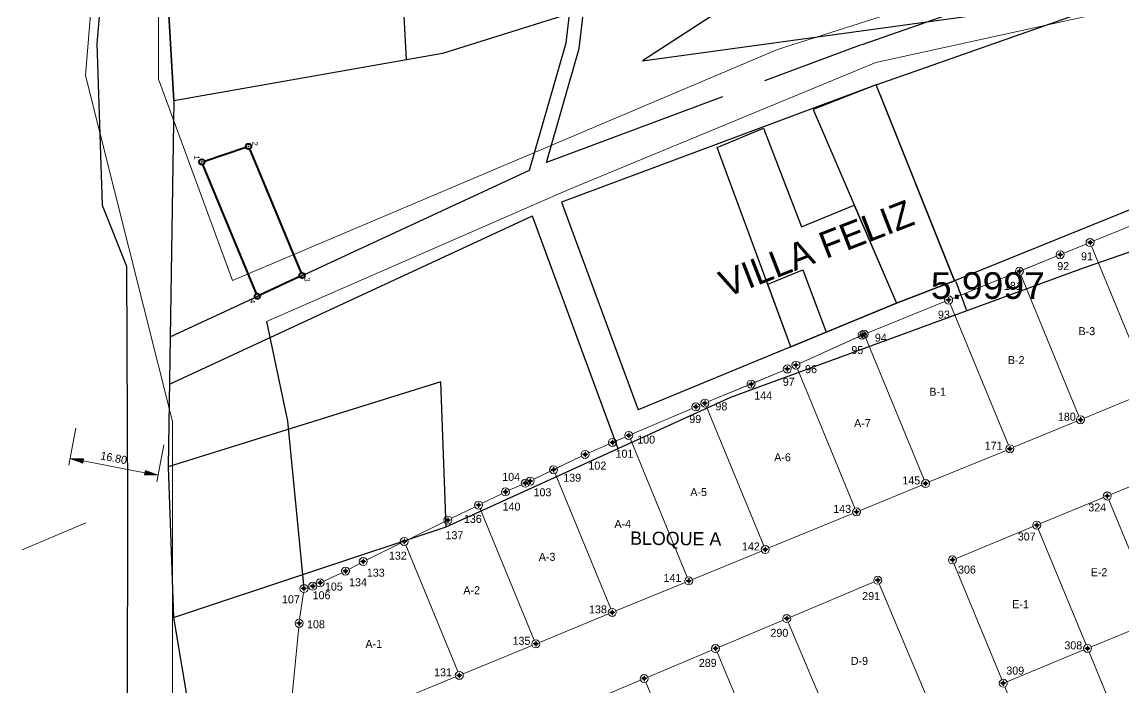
# Model space of a CAD drawing. Header units: millimetres. Extents: x 612074 to 614541, y 1316471 to 1317841.
# Drawn here: x 612710.7 to 612917.2, y 1317435.5 to 1317560.3 of the extents above; entities that cross this region are included whole.
import ezdxf
from ezdxf.enums import TextEntityAlignment as Align

# ---------------------------------------------------------------- set-up
doc = ezdxf.new("R2010")
doc.units = ezdxf.units.MM
doc.layers.add('CAPA ROJA', color=1, linetype='Continuous')
doc.styles.add('HECTOR LOPEZ', font='arial.ttf')
doc.styles.get("Standard").update_dxf_attribs({"font": 'arial.ttf'})
doc.styles.add('Styledgn000', font='dgn000.shx')
doc.styles.add('Styledgn003', font='dgn003.shx')

msp = doc.modelspace()

# ---------------------------------------------------------------- hatches: boundary and pattern name
at = {"layer": 'CAPA ROJA', "linetype": 'Continuous'}
for points in [[(612722.21, 1317478.44), (612722.06, 1317477.62), (612719.68, 1317478.5)], [(612733.8, 1317476.24), (612733.64, 1317475.42), (612736.18, 1317475.37)]]:
    msp.add_hatch(color=7, dxfattribs=at).paths.add_polyline_path(points)

# ---------------------------------------------------------------- linework, layer by layer
at = {"layer": 'CAPA ROJA', "color": 1, "linetype": 'Continuous', "lineweight": 13}
for p, q in [((612730.28, 1317644.58), (612722.6, 1317550.25)), ((612736.29, 1317549.58), (612736.29, 1317605.38)), ((612878.78, 1317563.58), (612852.28, 1317555.17)), ((612870.72, 1317552.7), (612923.5, 1317564.32)), ((612852.28, 1317555.17), (612750.15, 1317511.86)), ((612813.16, 1317528.9), (612870.72, 1317552.7)), ((612722.6, 1317550.25), (612738.89, 1317485.45)), ((612750.15, 1317511.86), (612736.29, 1317549.58)), ((612756.52, 1317504.14), (612813.16, 1317528.9)), ((612923.11, 1317523.98), (612911.52, 1317519.26)), ((612923.11, 1317523.98), (612911.52, 1317519.26)), ((612910.14, 1317518.69), (612905.92, 1317516.97)), ((612910.14, 1317518.69), (612905.92, 1317516.97)), ((612921.98, 1317491.88), (612911.12, 1317518.28)), ((612911.12, 1317518.28), (612921.98, 1317491.88)), ((612904.53, 1317516.41), (612885.04, 1317508.49)), ((612904.53, 1317516.41), (612898.28, 1317513.87)), ((612896.89, 1317513.3), (612885.04, 1317508.49)), ((612908.76, 1317486.44), (612897.87, 1317512.89)), ((612897.87, 1317512.89), (612908.76, 1317486.44)), ((612883.65, 1317507.92), (612869.2, 1317502.05)), ((612883.65, 1317507.92), (612869.2, 1317502.05)), ((612895.54, 1317481), (612884.63, 1317507.51)), ((612884.63, 1317507.51), (612895.54, 1317481)), ((612760.45, 1317485.51), (612756.52, 1317504.14)), ((612867.82, 1317501.46), (612856.42, 1317496.32)), ((612867.44, 1317501.31), (612856.42, 1317496.32)), ((612867.81, 1317501.48), (612868.82, 1317501.9)), ((612879.73, 1317474.49), (612868.79, 1317501.07)), ((612868.79, 1317501.07), (612879.73, 1317474.49)), ((612855.05, 1317495.7), (612854.78, 1317495.57)), ((612855.05, 1317495.7), (612854.78, 1317495.57)), ((612866.78, 1317469.17), (612856.02, 1317495.31)), ((612856.02, 1317495.31), (612866.78, 1317469.17)), ((612853.4, 1317494.98), (612839.36, 1317489.16)), ((612853.4, 1317494.98), (612848.02, 1317492.73)), ((612846.64, 1317492.15), (612839.36, 1317489.16)), ((612909.74, 1317486.03), (612921.57, 1317490.9)), ((612836.27, 1317487.88), (612825.09, 1317483.11)), ((612836.27, 1317487.88), (612825.09, 1317483.11)), ((612837.98, 1317488.59), (612837.66, 1317488.46)), ((612837.98, 1317488.59), (612837.66, 1317488.46)), ((612849.68, 1317462.13), (612838.95, 1317488.18)), ((612838.95, 1317488.18), (612849.68, 1317462.13)), ((612738.89, 1317485.45), (612738.89, 1317385.67)), ((612763.45, 1317454.85), (612760.45, 1317485.51)), ((612896.51, 1317480.59), (612908.35, 1317485.46)), ((612820.64, 1317481.2), (612816.89, 1317479.56)), ((612820.64, 1317481.2), (612816.89, 1317479.56)), ((612823.71, 1317482.52), (612822.01, 1317481.8)), ((612823.71, 1317482.52), (612822.01, 1317481.8)), ((612835.34, 1317456.23), (612824.69, 1317482.12)), ((612824.69, 1317482.12), (612835.34, 1317456.23)), ((612815.52, 1317478.93), (612806.59, 1317474.59)), ((612815.52, 1317478.93), (612810.96, 1317476.72)), ((612880.7, 1317474.09), (612895.13, 1317480.02)), ((612914.75, 1317471.74), (612926.58, 1317476.62)), ((612809.62, 1317476.06), (612806.59, 1317474.59)), ((612821.01, 1317450.33), (612810.58, 1317475.7)), ((612810.58, 1317475.7), (612821.01, 1317450.33)), ((612804.31, 1317473.55), (612801.96, 1317472.53)), ((612805.23, 1317473.96), (612805.68, 1317474.16)), ((612805.23, 1317473.96), (612805.68, 1317474.16)), ((612867.76, 1317468.76), (612879.32, 1317473.51)), ((612800.6, 1317471.9), (612796.93, 1317470.1)), ((612901.53, 1317466.29), (612913.37, 1317471.17)), ((612914.34, 1317470.76), (612923.3, 1317449.04)), ((612923.3, 1317449.04), (612914.34, 1317470.76)), ((612795.58, 1317469.44), (612791.17, 1317467.28)), ((612806.68, 1317444.43), (612796.54, 1317469.08)), ((612796.54, 1317469.08), (612806.68, 1317444.43)), ((612710.69, 1317461.38), (612722.67, 1317466.42)), ((612789.82, 1317466.62), (612782.98, 1317463.27)), ((612850.65, 1317461.72), (612866.37, 1317468.19)), ((612885.73, 1317459.77), (612900.15, 1317465.72)), ((612901.13, 1317465.31), (612910.09, 1317443.59)), ((612910.09, 1317443.59), (612901.13, 1317465.31)), ((612781.63, 1317462.61), (612775.3, 1317459.51)), ((612792.35, 1317438.54), (612782.59, 1317462.25)), ((612782.59, 1317462.25), (612792.35, 1317438.54)), ((612836.32, 1317455.82), (612849.27, 1317461.15)), ((612773.97, 1317458.82), (612771.97, 1317457.75)), ((612894.28, 1317437.07), (612885.32, 1317458.79)), ((612770.63, 1317457.08), (612767.23, 1317455.49)), ((612764.44, 1317454.35), (612764.25, 1317454.3)), ((612764.44, 1317454.35), (612764.25, 1317454.3)), ((612765.86, 1317454.86), (612765.84, 1317454.86)), ((612765.86, 1317454.86), (612765.84, 1317454.86)), ((612821.99, 1317449.92), (612834.94, 1317455.25)), ((612870.36, 1317455.38), (612854.69, 1317448.78)), ((612880.46, 1317433.32), (612871.34, 1317454.98)), ((612763.42, 1317453.36), (612762.71, 1317448.34)), ((612763.42, 1317453.36), (612762.71, 1317448.34)), ((612807.66, 1317444.03), (612820.61, 1317449.35)), ((612853.31, 1317448.2), (612841.33, 1317443.16)), ((612863.41, 1317426.14), (612854.29, 1317447.8)), ((612854.29, 1317447.8), (612863.41, 1317426.14)), ((612911.07, 1317443.18), (612922.9, 1317448.06)), ((612922.9, 1317448.06), (612911.07, 1317443.18)), ((612762.54, 1317446.85), (612760.52, 1317426.17)), ((612762.54, 1317446.85), (612760.52, 1317426.17)), ((612793.33, 1317438.13), (612806.27, 1317443.46)), ((612839.95, 1317442.57), (612827.97, 1317437.53)), ((612850.05, 1317420.52), (612840.93, 1317442.17)), ((612840.93, 1317442.17), (612850.05, 1317420.52)), ((612909.68, 1317442.61), (612895.26, 1317436.66)), ((612895.26, 1317436.66), (612909.68, 1317442.61)), ((612919.62, 1317420.48), (612910.66, 1317442.2)), ((612910.66, 1317442.2), (612919.62, 1317420.48)), ((612761.04, 1317424.84), (612791.94, 1317437.56)), ((612826.59, 1317436.95), (612814.61, 1317431.9)), ((612836.69, 1317414.89), (612827.57, 1317436.55)), ((612827.57, 1317436.55), (612836.69, 1317414.89)), ((612903.81, 1317413.96), (612894.85, 1317435.68))]:
    msp.add_line(p, q, dxfattribs=at)
at = {"layer": 'CAPA ROJA', "color": 1, "linetype": 'Continuous'}
for p, q in [((612728.55, 1317598.94), (612724.7, 1317556.25)), ((612736.67, 1317586.98), (612739.17, 1317545.55)), ((612856.32, 1317575.4), (612789.48, 1317554.38)), ((612724.7, 1317556.25), (612725.68, 1317526)), ((612789.48, 1317554.38), (612739.17, 1317545.55)), ((612739.17, 1317545.55), (612738.08, 1317476.93)), ((612909.1, 1317514.07), (612954.85, 1317530.03)), ((612725.68, 1317526), (612730.24, 1317514.55)), ((612730.24, 1317514.55), (612730.45, 1317470.33)), ((612843.53, 1317490.01), (612909.1, 1317514.07)), ((612789.16, 1317492.87), (612738.08, 1317476.93)), ((612790.15, 1317465.68), (612789.16, 1317492.87)), ((612790.15, 1317465.68), (612843.53, 1317490.01)), ((612738.08, 1317476.93), (612739.07, 1317448.71)), ((612730.45, 1317470.33), (612730.41, 1317431.19)), ((612739.07, 1317448.71), (612790.15, 1317465.68)), ((612739.07, 1317448.71), (612743.11, 1317424.56))]:
    msp.add_line(p, q, dxfattribs=at)
at = {"layer": 'CAPA ROJA', "color": 1, "ltscale": 0.5}
for p, q in [((612890.72, 1317594.44), (612826.98, 1317553.05)), ((612782.77, 1317553.21), (612780.96, 1317584.88)), ((612812.64, 1317556.38), (612815.45, 1317579.57)), ((612815.08, 1317555.33), (612817.93, 1317578.78)), ((612826.98, 1317553.05), (612953.98, 1317570.49)), ((612868.12, 1317556.06), (612910.11, 1317570.8)), ((612739.17, 1317545.55), (612737.84, 1317567.62)), ((612870.77, 1317548.51), (612911.67, 1317562.87)), ((612805.81, 1317532.56), (612812.64, 1317556.38)), ((612808.97, 1317534), (612815.08, 1317555.33)), ((612867.97, 1317556), (612849.86, 1317549.25)), ((612782.77, 1317553.21), (612739.17, 1317545.55)), ((612870.77, 1317548.51), (612811.77, 1317526.51)), ((612870.77, 1317548.51), (612858.92, 1317543.92)), ((612870.77, 1317548.51), (612858.92, 1317543.92)), ((612885.46, 1317511.79), (612870.77, 1317548.51)), ((612885.46, 1317511.79), (612870.77, 1317548.51)), ((612871.46, 1317546.79), (612885.46, 1317511.79)), ((612841.97, 1317546.31), (612808.97, 1317534)), ((612858.92, 1317543.92), (612874.54, 1317507.59)), ((612858.92, 1317543.92), (612874.54, 1317507.59)), ((612738.47, 1317501.32), (612805.81, 1317532.56)), ((612935.07, 1317531.88), (612885.46, 1317511.79)), ((612811.77, 1317526.51), (612826.17, 1317487.61)), ((612738.33, 1317492.44), (612806.33, 1317523.98)), ((612866.62, 1317526), (612874.54, 1317507.59)), ((612806.31, 1317523.97), (612822.33, 1317480.35)), ((612850.43, 1317511.14), (612857.04, 1317513.87)), ((612857.04, 1317513.87), (612861.36, 1317502.15)), ((612885.46, 1317511.79), (612874.54, 1317507.59)), ((612874.54, 1317507.59), (612885.46, 1317511.79)), ((612874.54, 1317507.59), (612885.46, 1317511.79)), ((612885.51, 1317511.81), (612885.81, 1317511.92)), ((612885.7, 1317511.69), (612887.65, 1317506.39)), ((612854.76, 1317499.42), (612850.43, 1317511.14)), ((612854.76, 1317499.42), (612850.43, 1317511.14)), ((612874.54, 1317507.59), (612826.17, 1317487.61)), ((612874.54, 1317507.59), (612854.76, 1317499.42)), ((612861.36, 1317502.15), (612874.54, 1317507.59)), ((612887.58, 1317506.18), (612887.88, 1317506.28)), ((612854.76, 1317499.42), (612861.36, 1317502.15)), ((612861.36, 1317502.15), (612854.76, 1317499.42))]:
    msp.add_line(p, q, dxfattribs=at)
at = {"layer": 'CAPA ROJA', "color": 1}
for p, q in [((612840.96, 1317536.8), (612849.64, 1317540.4)), ((612849.64, 1317540.4), (612856.78, 1317521.93)), ((612854.76, 1317499.42), (612840.96, 1317536.8)), ((612856.78, 1317521.93), (612866.62, 1317526)), ((612874.54, 1317507.59), (612854.76, 1317499.42)), ((612756.52, 1317504.14), (612760.45, 1317485.51)), ((612760.45, 1317485.51), (612763.53, 1317454.11))]:
    msp.add_line(p, q, dxfattribs=at)
at = {"layer": 'CAPA ROJA', "color": 1, "lineweight": 40, "ltscale": 0.5}
for p, q in [((612744.86, 1317534.24), (612752.66, 1317536.83)), ((612753.33, 1317536.52), (612762.99, 1317513.25)), ((612754.61, 1317509.36), (612744.58, 1317533.62)), ((612762.73, 1317512.58), (612755.25, 1317509.11))]:
    msp.add_line(p, q, dxfattribs=at)
at = {"layer": 'CAPA ROJA', "color": 0, "linetype": 'ByBlock', "lineweight": -2}
for p, q in [((612911.33, 1317518.97), (612910.33, 1317518.97)), ((612911.33, 1317518.97), (612910.33, 1317518.97)), ((612911.33, 1317518.97), (612910.33, 1317518.97)), ((612910.83, 1317519.47), (612910.83, 1317518.47)), ((612910.83, 1317519.47), (612910.83, 1317518.47)), ((612910.83, 1317519.47), (612910.83, 1317518.47)), ((612905.73, 1317516.69), (612904.73, 1317516.69)), ((612905.73, 1317516.69), (612904.73, 1317516.69)), ((612905.23, 1317517.19), (612905.23, 1317516.19)), ((612905.23, 1317517.19), (612905.23, 1317516.19)), ((612897.59, 1317514.08), (612897.59, 1317513.08)), ((612897.59, 1317514.08), (612897.59, 1317513.08)), ((612898.09, 1317513.58), (612897.09, 1317513.58)), ((612898.09, 1317513.58), (612897.09, 1317513.58)), ((612884.84, 1317508.2), (612883.84, 1317508.2)), ((612884.84, 1317508.2), (612883.84, 1317508.2)), ((612884.84, 1317508.2), (612883.84, 1317508.2)), ((612884.34, 1317508.7), (612884.34, 1317507.7)), ((612884.34, 1317508.7), (612884.34, 1317507.7)), ((612884.34, 1317508.7), (612884.34, 1317507.7)), ((612868.62, 1317501.61), (612867.62, 1317501.61)), ((612869, 1317501.77), (612868, 1317501.77)), ((612869, 1317501.77), (612868, 1317501.77)), ((612869, 1317501.77), (612868, 1317501.77)), ((612868.12, 1317502.11), (612868.12, 1317501.11)), ((612868.5, 1317502.27), (612868.5, 1317501.27)), ((612868.5, 1317502.27), (612868.5, 1317501.27)), ((612868.5, 1317502.27), (612868.5, 1317501.27)), ((612854.59, 1317495.27), (612853.59, 1317495.27)), ((612854.59, 1317495.27), (612853.59, 1317495.27)), ((612854.09, 1317495.77), (612854.09, 1317494.77)), ((612854.09, 1317495.77), (612854.09, 1317494.77)), ((612856.23, 1317496.01), (612855.23, 1317496.01)), ((612856.23, 1317496.01), (612855.23, 1317496.01)), ((612856.23, 1317496.01), (612855.23, 1317496.01)), ((612855.73, 1317496.51), (612855.73, 1317495.51)), ((612855.73, 1317496.51), (612855.73, 1317495.51)), ((612855.73, 1317496.51), (612855.73, 1317495.51)), ((612847.83, 1317492.44), (612846.83, 1317492.44)), ((612847.33, 1317492.94), (612847.33, 1317491.94)), ((612839.17, 1317488.87), (612838.17, 1317488.87)), ((612839.17, 1317488.87), (612838.17, 1317488.87)), ((612839.17, 1317488.87), (612838.17, 1317488.87)), ((612838.67, 1317489.37), (612838.67, 1317488.37)), ((612838.67, 1317489.37), (612838.67, 1317488.37)), ((612838.67, 1317489.37), (612838.67, 1317488.37)), ((612837.46, 1317488.17), (612836.46, 1317488.17)), ((612837.46, 1317488.17), (612836.46, 1317488.17)), ((612836.96, 1317488.67), (612836.96, 1317487.67)), ((612836.96, 1317488.67), (612836.96, 1317487.67)), ((612909.54, 1317485.75), (612908.54, 1317485.75)), ((612909.54, 1317485.75), (612908.54, 1317485.75)), ((612909.04, 1317486.25), (612909.04, 1317485.25)), ((612909.04, 1317486.25), (612909.04, 1317485.25)), ((612824.9, 1317482.82), (612823.9, 1317482.82)), ((612824.9, 1317482.82), (612823.9, 1317482.82)), ((612824.9, 1317482.82), (612823.9, 1317482.82)), ((612824.4, 1317483.32), (612824.4, 1317482.32)), ((612824.4, 1317483.32), (612824.4, 1317482.32)), ((612824.4, 1317483.32), (612824.4, 1317482.32)), ((612821.82, 1317481.5), (612820.82, 1317481.5)), ((612821.82, 1317481.5), (612820.82, 1317481.5)), ((612821.32, 1317482), (612821.32, 1317481)), ((612821.32, 1317482), (612821.32, 1317481)), ((612895.82, 1317480.81), (612895.82, 1317479.81)), ((612895.82, 1317480.81), (612895.82, 1317479.81)), ((612816.7, 1317479.26), (612815.7, 1317479.26)), ((612816.7, 1317479.26), (612815.7, 1317479.26)), ((612816.2, 1317479.76), (612816.2, 1317478.76)), ((612816.2, 1317479.76), (612816.2, 1317478.76)), ((612896.32, 1317480.31), (612895.32, 1317480.31)), ((612896.32, 1317480.31), (612895.32, 1317480.31)), ((612810.29, 1317476.89), (612810.29, 1317475.89)), ((612810.29, 1317476.89), (612810.29, 1317475.89)), ((612805.92, 1317474.77), (612805.92, 1317473.77)), ((612805.92, 1317474.77), (612805.92, 1317473.77)), ((612810.79, 1317476.39), (612809.79, 1317476.39)), ((612810.79, 1317476.39), (612809.79, 1317476.39)), ((612801.27, 1317472.73), (612801.27, 1317471.73)), ((612805.49, 1317473.85), (612804.5, 1317473.85)), ((612805.49, 1317473.85), (612804.5, 1317473.85)), ((612805, 1317474.35), (612805, 1317473.35)), ((612805, 1317474.35), (612805, 1317473.35)), ((612806.42, 1317474.27), (612805.42, 1317474.27)), ((612806.42, 1317474.27), (612805.42, 1317474.27)), ((612880.51, 1317473.8), (612879.51, 1317473.8)), ((612880.51, 1317473.8), (612879.51, 1317473.8)), ((612880.01, 1317474.3), (612880.01, 1317473.3)), ((612880.01, 1317474.3), (612880.01, 1317473.3)), ((612801.77, 1317472.23), (612800.77, 1317472.23)), ((612914.56, 1317471.46), (612913.56, 1317471.46)), ((612914.56, 1317471.46), (612913.56, 1317471.46)), ((612914.06, 1317471.96), (612914.06, 1317470.96)), ((612914.06, 1317471.96), (612914.06, 1317470.96)), ((612796.75, 1317469.77), (612795.76, 1317469.77)), ((612796.75, 1317469.77), (612795.76, 1317469.77)), ((612796.26, 1317470.27), (612796.26, 1317469.27)), ((612796.26, 1317470.27), (612796.26, 1317469.27)), ((612867.57, 1317468.47), (612866.57, 1317468.47)), ((612867.57, 1317468.47), (612866.57, 1317468.47)), ((612867.07, 1317468.97), (612867.07, 1317467.97)), ((612867.07, 1317468.97), (612867.07, 1317467.97)), ((612790.99, 1317466.95), (612789.99, 1317466.95)), ((612790.49, 1317467.45), (612790.49, 1317466.45)), ((612900.84, 1317466.5), (612900.84, 1317465.5)), ((612900.84, 1317466.5), (612900.84, 1317465.5)), ((612901.34, 1317466), (612900.34, 1317466)), ((612901.34, 1317466), (612900.34, 1317466)), ((612782.81, 1317462.94), (612781.81, 1317462.94)), ((612782.81, 1317462.94), (612781.81, 1317462.94)), ((612782.31, 1317463.44), (612782.31, 1317462.44)), ((612782.31, 1317463.44), (612782.31, 1317462.44)), ((612850.46, 1317461.43), (612849.46, 1317461.43)), ((612850.46, 1317461.43), (612849.46, 1317461.43)), ((612849.96, 1317461.93), (612849.96, 1317460.93)), ((612849.96, 1317461.93), (612849.96, 1317460.93)), ((612885.04, 1317459.98), (612885.04, 1317458.98)), ((612775.13, 1317459.18), (612774.13, 1317459.18)), ((612774.63, 1317459.68), (612774.63, 1317458.68)), ((612885.54, 1317459.48), (612884.54, 1317459.48)), ((612771.81, 1317457.39), (612770.81, 1317457.39)), ((612771.31, 1317457.89), (612771.31, 1317456.89)), ((612835.63, 1317456.04), (612835.63, 1317455.04)), ((612835.63, 1317456.04), (612835.63, 1317455.04)), ((612871.05, 1317456.17), (612871.05, 1317455.17)), ((612764.03, 1317454.11), (612763.03, 1317454.11)), ((612764.03, 1317454.11), (612763.03, 1317454.11)), ((612763.53, 1317454.61), (612763.53, 1317453.61)), ((612763.53, 1317454.61), (612763.53, 1317453.61)), ((612765.66, 1317454.55), (612764.66, 1317454.55)), ((612765.66, 1317454.55), (612764.66, 1317454.55)), ((612765.16, 1317455.05), (612765.16, 1317454.05)), ((612765.16, 1317455.05), (612765.16, 1317454.05)), ((612767.05, 1317455.17), (612766.05, 1317455.17)), ((612767.05, 1317455.17), (612766.05, 1317455.17)), ((612766.55, 1317455.67), (612766.55, 1317454.67)), ((612766.55, 1317455.67), (612766.55, 1317454.67)), ((612836.13, 1317455.54), (612835.13, 1317455.54)), ((612836.13, 1317455.54), (612835.13, 1317455.54)), ((612871.55, 1317455.67), (612870.55, 1317455.67)), ((612821.8, 1317449.64), (612820.8, 1317449.64)), ((612821.8, 1317449.64), (612820.8, 1317449.64)), ((612821.3, 1317450.14), (612821.3, 1317449.14)), ((612821.3, 1317450.14), (612821.3, 1317449.14)), ((612763.11, 1317447.6), (612762.11, 1317447.6)), ((612763.11, 1317447.6), (612762.11, 1317447.6)), ((612762.61, 1317448.1), (612762.61, 1317447.1)), ((612762.61, 1317448.1), (612762.61, 1317447.1)), ((612854.5, 1317448.49), (612853.5, 1317448.49)), ((612854.5, 1317448.49), (612853.5, 1317448.49)), ((612854, 1317448.99), (612854, 1317447.99)), ((612854, 1317448.99), (612854, 1317447.99)), ((612807.47, 1317443.74), (612806.47, 1317443.74)), ((612807.47, 1317443.74), (612806.47, 1317443.74)), ((612806.97, 1317444.24), (612806.97, 1317443.24)), ((612806.97, 1317444.24), (612806.97, 1317443.24)), ((612841.14, 1317442.87), (612840.14, 1317442.87)), ((612841.14, 1317442.87), (612840.14, 1317442.87)), ((612840.64, 1317443.37), (612840.64, 1317442.37)), ((612840.64, 1317443.37), (612840.64, 1317442.37)), ((612910.87, 1317442.9), (612909.87, 1317442.9)), ((612910.87, 1317442.9), (612909.87, 1317442.9)), ((612910.87, 1317442.9), (612909.87, 1317442.9)), ((612910.87, 1317442.9), (612909.87, 1317442.9)), ((612910.37, 1317443.4), (612910.37, 1317442.4)), ((612910.37, 1317443.4), (612910.37, 1317442.4)), ((612910.37, 1317443.4), (612910.37, 1317442.4)), ((612910.37, 1317443.4), (612910.37, 1317442.4)), ((612793.14, 1317437.84), (612792.14, 1317437.84)), ((612793.14, 1317437.84), (612792.14, 1317437.84)), ((612792.64, 1317438.34), (612792.64, 1317437.34)), ((612792.64, 1317438.34), (612792.64, 1317437.34)), ((612827.28, 1317437.74), (612827.28, 1317436.74)), ((612827.28, 1317437.74), (612827.28, 1317436.74)), ((612827.78, 1317437.24), (612826.78, 1317437.24)), ((612827.78, 1317437.24), (612826.78, 1317437.24)), ((612895.07, 1317436.38), (612894.07, 1317436.38)), ((612895.07, 1317436.38), (612894.07, 1317436.38)), ((612894.57, 1317436.88), (612894.57, 1317435.88)), ((612894.57, 1317436.88), (612894.57, 1317435.88))]:
    msp.add_line(p, q, dxfattribs=at)
at = {"layer": 'CAPA ROJA', "color": 7, "linetype": 'Continuous', "lineweight": 13}
for p, q in [((612720.76, 1317484.19), (612719.45, 1317477.27)), ((612737.26, 1317481.06), (612735.94, 1317474.14)), ((612722.06, 1317477.62), (612719.68, 1317478.5)), ((612719.68, 1317478.5), (612722.21, 1317478.44)), ((612722.21, 1317478.44), (612722.06, 1317477.62)), ((612733.72, 1317475.83), (612722.13, 1317478.03)), ((612733.8, 1317476.24), (612733.64, 1317475.42)), ((612733.64, 1317475.42), (612736.18, 1317475.37)), ((612736.18, 1317475.37), (612733.8, 1317476.24))]:
    msp.add_line(p, q, dxfattribs=at)
at = {"layer": 'CAPA ROJA', "color": 1, "lineweight": 40, "ltscale": 0.5}
for centre in [(612753.14, 1317536.98), (612744.38, 1317534.08), (612763.18, 1317512.79), (612754.8, 1317508.9)]:
    msp.add_circle(centre, 0.5, dxfattribs=at)
at = {"layer": 'CAPA ROJA', "color": 1, "linetype": 'Continuous', "lineweight": 13}
for centre in [(612910.83, 1317518.97), (612910.83, 1317518.97), (612910.83, 1317518.97), (612905.23, 1317516.69), (612905.23, 1317516.69), (612897.59, 1317513.58), (612897.59, 1317513.58), (612884.34, 1317508.2), (612884.34, 1317508.2), (612884.34, 1317508.2), (612868.12, 1317501.61), (612868.5, 1317501.77), (612868.5, 1317501.77), (612868.5, 1317501.77), (612854.09, 1317495.27), (612854.09, 1317495.27), (612855.73, 1317496.01), (612855.73, 1317496.01), (612855.73, 1317496.01), (612847.33, 1317492.44), (612836.96, 1317488.17), (612836.96, 1317488.17), (612838.67, 1317488.87), (612838.67, 1317488.87), (612838.67, 1317488.87), (612909.04, 1317485.75), (612909.04, 1317485.75), (612824.4, 1317482.82), (612824.4, 1317482.82), (612824.4, 1317482.82), (612821.32, 1317481.5), (612821.32, 1317481.5), (612895.82, 1317480.31), (612895.82, 1317480.31), (612816.2, 1317479.26), (612816.2, 1317479.26), (612810.29, 1317476.39), (612810.29, 1317476.39), (612805, 1317473.85), (612805, 1317473.85), (612805.92, 1317474.27), (612805.92, 1317474.27), (612880.01, 1317473.8), (612880.01, 1317473.8), (612801.27, 1317472.23), (612796.26, 1317469.77), (612796.26, 1317469.77), (612914.06, 1317471.46), (612914.06, 1317471.46), (612867.07, 1317468.47), (612867.07, 1317468.47), (612790.49, 1317466.95), (612900.84, 1317466), (612900.84, 1317466), (612782.31, 1317462.94), (612782.31, 1317462.94), (612849.96, 1317461.43), (612849.96, 1317461.43), (612885.04, 1317459.48), (612771.31, 1317457.39), (612774.63, 1317459.18), (612766.55, 1317455.17), (612766.55, 1317455.17), (612835.63, 1317455.54), (612835.63, 1317455.54), (612871.05, 1317455.67), (612763.53, 1317454.11), (612763.53, 1317454.11), (612765.16, 1317454.55), (612765.16, 1317454.55), (612821.3, 1317449.64), (612821.3, 1317449.64), (612762.61, 1317447.6), (612762.61, 1317447.6), (612854, 1317448.49), (612854, 1317448.49), (612806.97, 1317443.74), (612806.97, 1317443.74), (612840.64, 1317442.87), (612840.64, 1317442.87), (612910.37, 1317442.9), (612910.37, 1317442.9), (612910.37, 1317442.9), (612910.37, 1317442.9), (612792.64, 1317437.84), (612792.64, 1317437.84), (612827.28, 1317437.24), (612827.28, 1317437.24), (612894.57, 1317436.38), (612894.57, 1317436.38)]:
    msp.add_circle(centre, 0.75, dxfattribs=at)
at = {"layer": 'CAPA ROJA', "color": 0, "linetype": 'ByBlock', "lineweight": -2}
for centre in [(612910.83, 1317518.97), (612910.83, 1317518.97), (612910.83, 1317518.97), (612905.23, 1317516.69), (612905.23, 1317516.69), (612897.59, 1317513.58), (612897.59, 1317513.58), (612884.34, 1317508.2), (612884.34, 1317508.2), (612884.34, 1317508.2), (612868.12, 1317501.61), (612868.5, 1317501.77), (612868.5, 1317501.77), (612868.5, 1317501.77), (612854.09, 1317495.27), (612854.09, 1317495.27), (612855.73, 1317496.01), (612855.73, 1317496.01), (612855.73, 1317496.01), (612847.33, 1317492.44), (612838.67, 1317488.87), (612838.67, 1317488.87), (612838.67, 1317488.87), (612836.96, 1317488.17), (612836.96, 1317488.17), (612909.04, 1317485.75), (612909.04, 1317485.75), (612824.4, 1317482.82), (612824.4, 1317482.82), (612824.4, 1317482.82), (612821.32, 1317481.5), (612821.32, 1317481.5), (612816.2, 1317479.26), (612816.2, 1317479.26), (612895.82, 1317480.31), (612895.82, 1317480.31), (612810.29, 1317476.39), (612810.29, 1317476.39), (612805.92, 1317474.27), (612805.92, 1317474.27), (612801.27, 1317472.23), (612805, 1317473.85), (612805, 1317473.85), (612880.01, 1317473.8), (612880.01, 1317473.8), (612914.06, 1317471.46), (612914.06, 1317471.46), (612796.26, 1317469.77), (612796.26, 1317469.77), (612867.07, 1317468.47), (612867.07, 1317468.47), (612790.49, 1317466.95), (612900.84, 1317466), (612900.84, 1317466), (612782.31, 1317462.94), (612782.31, 1317462.94), (612849.96, 1317461.43), (612849.96, 1317461.43), (612774.63, 1317459.18), (612885.04, 1317459.48), (612771.31, 1317457.39), (612871.05, 1317455.67), (612763.53, 1317454.11), (612763.53, 1317454.11), (612765.16, 1317454.55), (612765.16, 1317454.55), (612766.55, 1317455.17), (612766.55, 1317455.17), (612835.63, 1317455.54), (612835.63, 1317455.54), (612821.3, 1317449.64), (612821.3, 1317449.64), (612762.61, 1317447.6), (612762.61, 1317447.6), (612854, 1317448.49), (612854, 1317448.49), (612806.97, 1317443.74), (612806.97, 1317443.74), (612840.64, 1317442.87), (612840.64, 1317442.87), (612910.37, 1317442.9), (612910.37, 1317442.9), (612910.37, 1317442.9), (612910.37, 1317442.9), (612792.64, 1317437.84), (612792.64, 1317437.84), (612827.28, 1317437.24), (612827.28, 1317437.24), (612894.57, 1317436.38), (612894.57, 1317436.38)]:
    msp.add_ellipse(centre, major_axis=(0, 0.25), ratio=0.999881, start_param=-1.57079, end_param=4.712395, dxfattribs=at)
at = {"layer": 'CAPA ROJA', "color": 1, "ltscale": 0.5}
for p in [(612753.14, 1317536.98), (612744.38, 1317534.08), (612763.18, 1317512.79), (612754.8, 1317508.9)]:
    msp.add_point(p, dxfattribs=at)
at = {"layer": 'CAPA ROJA', "color": 1, "lineweight": 30, "ltscale": 0.5}
for points in [[(612885.73, 1317511.7), (612885.67, 1317511.68), (612885.64, 1317511.85)], [(612887.67, 1317506.4), (612887.62, 1317506.38), (612887.71, 1317506.22)]]:
    msp.add_solid(points, dxfattribs=at)

# ---------------------------------------------------------------- texts
at = {"layer": 'CAPA ROJA', "color": 1, "ltscale": 0.5}
msp.add_text('2', height=1, rotation=270, dxfattribs=at).set_placement((612753.55, 1317537.89), align=Align.BOTTOM_LEFT)
msp.add_text('1', height=1, rotation=270, dxfattribs=at).set_placement((612743.48, 1317534.5), align=Align.MIDDLE_RIGHT)
at = {"layer": 'CAPA ROJA', "color": 1, "linetype": 'Continuous', "lineweight": 13, "style": 'Styledgn003'}
msp.add_text('VILLA FELIZ', height=4.9991, rotation=21.1925, dxfattribs=at).set_placement((612842.6, 1317508.61))
at = {"layer": 'CAPA ROJA', "color": 1, "linetype": 'Continuous', "lineweight": 0, "style": 'Styledgn003'}
for s, p in [('91', (612910.26, 1317517.14)), ('92', (612905.81, 1317515.3)), ('93', (612883.45, 1317506.21)), ('94', (612871.63, 1317501.89)), ('98', (612841.75, 1317489.02)), ('139', (612813.79, 1317475.64)), ('136', (612795.17, 1317467.92)), ('132', (612781.12, 1317461.03)), ('106', (612766.82, 1317453.61)), ('291', (612869.81, 1317453.46)), ('290', (612852.62, 1317446.57)), ('289', (612839.19, 1317440.94))]:
    msp.add_text(s, height=1.5, dxfattribs=at).set_placement(p, align=Align.TOP_CENTER)
at = {"layer": 'CAPA ROJA', "color": 1, "ltscale": 0.5}
msp.add_text('3', height=1, rotation=270, dxfattribs=at).set_placement((612764.11, 1317512.42), align=Align.MIDDLE_LEFT)
at = {"layer": 'CAPA ROJA', "color": 1, "linetype": 'Continuous', "lineweight": 0, "style": 'Styledgn003'}
for s, p in [('181', (612898.05, 1317511.6)), ('324', (612913.86, 1317470.07)), ('307', (612900.64, 1317464.62))]:
    msp.add_text(s, height=1.5, dxfattribs=at).set_placement(p, align=Align.TOP_RIGHT)
at = {"layer": 'CAPA ROJA', "color": 1, "ltscale": 0.5}
msp.add_text('4', height=1, rotation=270, dxfattribs=at).set_placement((612754.43, 1317507.97), align=Align.TOP_CENTER)
at = {"layer": 'CAPA ROJA', "color": 1, "linetype": 'Continuous', "lineweight": 13, "style": 'Styledgn003'}
for s, p in [('B-3', (612910.23, 1317502.36)), ('B-2', (612897, 1317496.94)), ('B-1', (612882.28, 1317491)), ('A-7', (612868.18, 1317485.12)), ('A-6', (612853.21, 1317478.72)), ('A-5', (612837.49, 1317472.2)), ('A-4', (612823.27, 1317466.23)), ('A-3', (612809.09, 1317460.06)), ('E-2', (612912.52, 1317457.18)), ('A-2', (612794.95, 1317453.81)), ('E-1', (612897.82, 1317451.19)), ('A-1', (612776.61, 1317443.75)), ('D-9', (612867.62, 1317440.56))]:
    msp.add_text(s, height=1.5, dxfattribs=at).set_placement(p, align=Align.MIDDLE_CENTER)
at = {"layer": 'CAPA ROJA', "color": 1, "linetype": 'Continuous', "lineweight": 0, "style": 'Styledgn003'}
for s, p in [('95', (612866.11, 1317499.57)), ('96', (612857.44, 1317495.99)), ('97', (612853.26, 1317493.62)), ('144', (612847.91, 1317491.05)), ('99', (612835.74, 1317486.64)), ('100', (612825.98, 1317482.79)), ('101', (612821.92, 1317480.13)), ('102', (612816.83, 1317477.9)), ('104', (612800.68, 1317475.8)), ('103', (612806.55, 1317472.91)), ('140', (612800.75, 1317470.23)), ('137', (612790.05, 1317464.87)), ('306', (612886.1, 1317458.42)), ('134', (612771.98, 1317456.05)), ('133', (612775.31, 1317457.84)), ('105', (612767.45, 1317455.23))]:
    msp.add_text(s, height=1.5, dxfattribs=at).set_placement(p, align=Align.TOP_LEFT)
for s, p in [('180', (612908.16, 1317486.32)), ('171', (612894.44, 1317480.88)), ('145', (612879.01, 1317474.38)), ('143', (612866.06, 1317469.05)), ('142', (612848.95, 1317462.01)), ('141', (612834.25, 1317456.11)), ('138', (612820.29, 1317450.21)), ('135', (612805.96, 1317444.32)), ('308', (612909.37, 1317443.47)), ('131', (612791.26, 1317438.42))]:
    msp.add_text(s, height=1.5, dxfattribs=at).set_placement(p, align=Align.MIDDLE_RIGHT)
at = {"layer": 'CAPA ROJA', "color": 7, "linetype": 'Continuous', "style": 'Styledgn000', "oblique": 359.9975, "width": 0.999889}
msp.add_text('16.80', height=1.5, rotation=349.2542, dxfattribs=at).set_placement((612725.29, 1317478.34))
at = {"layer": 'CAPA ROJA', "color": 1, "linetype": 'Continuous', "lineweight": 30, "style": 'Styledgn003'}
msp.add_text('BLOQUE A', height=2.5, rotation=359.4945, dxfattribs=at).set_placement((612824.63, 1317462.32))
at = {"layer": 'CAPA ROJA', "color": 1, "linetype": 'Continuous', "lineweight": 0, "style": 'Styledgn003'}
for s, p in [('107', (612759.41, 1317452.1)), ('108', (612764.1, 1317447.42))]:
    msp.add_text(s, height=1.5, dxfattribs=at).set_placement(p, align=Align.MIDDLE_LEFT)
msp.add_text('309', height=1.5, dxfattribs=at).set_placement((612895.14, 1317437.54), align=Align.BOTTOM_LEFT)
at = {"layer": 'CAPA ROJA', "color": 1, "ltscale": 0.5, "insert": (612891.68, 1317510.87), "char_height": 5, "attachment_point": 5, "style": 'HECTOR LOPEZ'}
msp.add_mtext('\\A1;5.9997', dxfattribs=at)

doc.saveas('drawing.dxf')
